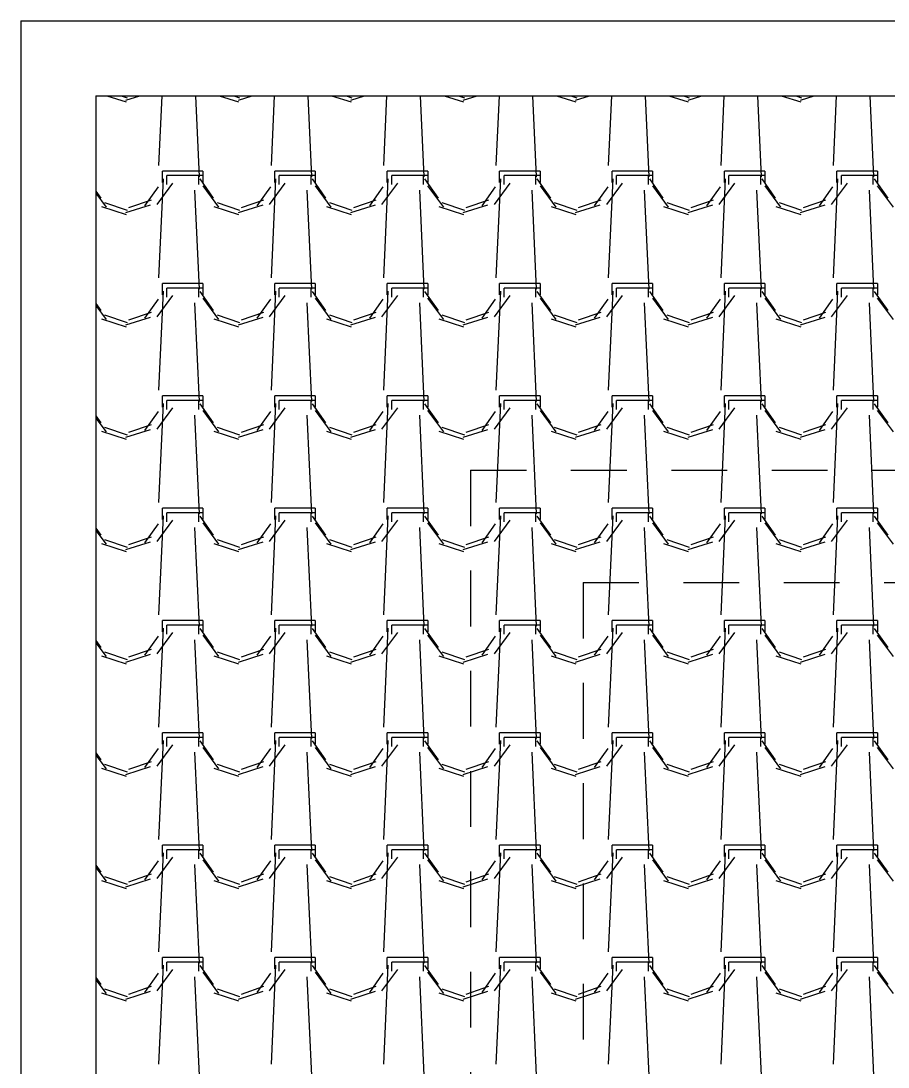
# Model space of a CAD drawing. Header units: millimetres. Extents: x 3923 to 4007, y 744 to 863.
# Drawn here: x 3931.109 to 3933.053, y 854.368 to 856.715 of the extents above; entities that cross this region are included whole.
import ezdxf

# ---------------------------------------------------------------- set-up
doc = ezdxf.new("R2010")
doc.units = ezdxf.units.MM
doc.linetypes.add('HIDDEN2', pattern=[0.1875, 0.125, -0.0625])
doc.layers.add('-HIDRO', color=8, linetype='Continuous')

msp = doc.modelspace()

# ---------------------------------------------------------------- linework, layer by layer
at = {"layer": '-HIDRO', "linetype": 'Continuous'}
for p, q in [((3931.1091, 856.7146), (3938.5851, 856.7146)), ((3931.1091, 856.7146), (3931.1091, 852.9285)), ((3931.2771, 856.5466), (3938.5851, 856.5466)), ((3931.2771, 856.5466), (3931.2771, 851.9205)), ((3931.3016, 856.5466), (3931.3451, 856.5327)), ((3931.334, 856.5466), (3931.3471, 856.542)), ((3931.3445, 856.5366), (3931.3756, 856.5466)), ((3931.4249, 856.5466), (3931.4178, 856.3906)), ((3931.5001, 856.5466), (3931.5083, 856.3648)), ((3931.5536, 856.5466), (3931.5971, 856.5327)), ((3931.586, 856.5466), (3931.5991, 856.542)), ((3931.5965, 856.5366), (3931.6276, 856.5466)), ((3931.6769, 856.5466), (3931.6698, 856.3906)), ((3931.7521, 856.5466), (3931.7603, 856.3648)), ((3931.8056, 856.5466), (3931.8491, 856.5327)), ((3931.838, 856.5466), (3931.8511, 856.542)), ((3931.8485, 856.5366), (3931.8796, 856.5466)), ((3931.9289, 856.5466), (3931.9218, 856.3906)), ((3932.0041, 856.5466), (3932.0123, 856.3648)), ((3932.0576, 856.5466), (3932.1011, 856.5327)), ((3932.09, 856.5466), (3932.1031, 856.542)), ((3932.1005, 856.5366), (3932.1316, 856.5466)), ((3932.1809, 856.5466), (3932.1738, 856.3906)), ((3932.2561, 856.5466), (3932.2643, 856.3648)), ((3932.3096, 856.5466), (3932.3531, 856.5327)), ((3932.342, 856.5466), (3932.3551, 856.542)), ((3932.3525, 856.5366), (3932.3836, 856.5466)), ((3932.4329, 856.5466), (3932.4258, 856.3906)), ((3932.5081, 856.5466), (3932.5163, 856.3648)), ((3932.5616, 856.5466), (3932.6051, 856.5327)), ((3932.594, 856.5466), (3932.6071, 856.542)), ((3932.6045, 856.5366), (3932.6356, 856.5466)), ((3932.6849, 856.5466), (3932.6778, 856.3906)), ((3932.7601, 856.5466), (3932.7683, 856.3648)), ((3932.8136, 856.5466), (3932.8571, 856.5327)), ((3932.846, 856.5466), (3932.8591, 856.542)), ((3932.8565, 856.5366), (3932.8876, 856.5466)), ((3932.9369, 856.5466), (3932.9298, 856.3906)), ((3933.0121, 856.5466), (3933.0203, 856.3648)), ((3931.5068, 856.3776), (3931.4262, 856.3776)), ((3931.4262, 856.3524), (3931.4262, 856.3776)), ((3931.5169, 856.3776), (3931.5068, 856.3776)), ((3931.5169, 856.3776), (3931.5169, 856.3524)), ((3931.7588, 856.3776), (3931.6782, 856.3776)), ((3931.6782, 856.3524), (3931.6782, 856.3776)), ((3931.7689, 856.3776), (3931.7588, 856.3776)), ((3931.7689, 856.3776), (3931.7689, 856.3524)), ((3932.0108, 856.3776), (3931.9302, 856.3776)), ((3931.9302, 856.3524), (3931.9302, 856.3776)), ((3932.0209, 856.3776), (3932.0108, 856.3776)), ((3932.0209, 856.3776), (3932.0209, 856.3524)), ((3932.2628, 856.3776), (3932.1822, 856.3776)), ((3932.1822, 856.3524), (3932.1822, 856.3776)), ((3932.2729, 856.3776), (3932.2628, 856.3776)), ((3932.2729, 856.3776), (3932.2729, 856.3524)), ((3932.5148, 856.3776), (3932.4342, 856.3776)), ((3932.4342, 856.3524), (3932.4342, 856.3776)), ((3932.5249, 856.3776), (3932.5148, 856.3776)), ((3932.5249, 856.3776), (3932.5249, 856.3524)), ((3932.7668, 856.3776), (3932.6862, 856.3776)), ((3932.6862, 856.3524), (3932.6862, 856.3776)), ((3932.7769, 856.3776), (3932.7668, 856.3776)), ((3932.7769, 856.3776), (3932.7769, 856.3524)), ((3933.0188, 856.3776), (3932.9382, 856.3776)), ((3932.9382, 856.3524), (3932.9382, 856.3776)), ((3933.0289, 856.3776), (3933.0188, 856.3776)), ((3933.0289, 856.3776), (3933.0289, 856.3524)), ((3931.4278, 856.3603), (3931.4178, 856.1386)), ((3931.5068, 856.3675), (3931.4362, 856.3675)), ((3931.4362, 856.3473), (3931.4362, 856.3675)), ((3931.5068, 856.3675), (3931.5068, 856.3473)), ((3931.5169, 856.3675), (3931.5068, 856.3675)), ((3931.5099, 856.36), (3931.5402, 856.3171)), ((3931.6798, 856.3603), (3931.6698, 856.1386)), ((3931.7588, 856.3675), (3931.6882, 856.3675)), ((3931.6882, 856.3473), (3931.6882, 856.3675)), ((3931.7588, 856.3675), (3931.7588, 856.3473)), ((3931.7689, 856.3675), (3931.7588, 856.3675)), ((3931.7619, 856.36), (3931.7922, 856.3171)), ((3931.9318, 856.3603), (3931.9218, 856.1386)), ((3932.0108, 856.3675), (3931.9402, 856.3675)), ((3931.9402, 856.3473), (3931.9402, 856.3675)), ((3932.0108, 856.3675), (3932.0108, 856.3473)), ((3932.0209, 856.3675), (3932.0108, 856.3675)), ((3932.0139, 856.36), (3932.0442, 856.3171)), ((3932.1838, 856.3603), (3932.1738, 856.1386)), ((3932.2628, 856.3675), (3932.1922, 856.3675)), ((3932.1922, 856.3473), (3932.1922, 856.3675)), ((3932.2628, 856.3675), (3932.2628, 856.3473)), ((3932.2729, 856.3675), (3932.2628, 856.3675)), ((3932.2659, 856.36), (3932.2962, 856.3171)), ((3932.4358, 856.3603), (3932.4258, 856.1386)), ((3932.5148, 856.3675), (3932.4442, 856.3675)), ((3932.4442, 856.3473), (3932.4442, 856.3675)), ((3932.5148, 856.3675), (3932.5148, 856.3473)), ((3932.5249, 856.3675), (3932.5148, 856.3675)), ((3932.5179, 856.36), (3932.5482, 856.3171)), ((3932.6879, 856.3603), (3932.6778, 856.1386)), ((3932.7668, 856.3675), (3932.6962, 856.3675)), ((3932.6962, 856.3473), (3932.6962, 856.3675)), ((3932.7668, 856.3675), (3932.7668, 856.3473)), ((3932.7769, 856.3675), (3932.7668, 856.3675)), ((3932.7699, 856.36), (3932.8002, 856.3171)), ((3932.9399, 856.3603), (3932.9298, 856.1386)), ((3933.0188, 856.3675), (3932.9482, 856.3675)), ((3932.9482, 856.3473), (3932.9482, 856.3675)), ((3933.0188, 856.3675), (3933.0188, 856.3473)), ((3933.0289, 856.3675), (3933.0188, 856.3675)), ((3933.0219, 856.36), (3933.0522, 856.3171)), ((3931.2771, 856.3328), (3931.2882, 856.3171)), ((3931.387, 856.2997), (3931.4172, 856.3425)), ((3931.4144, 856.3027), (3931.4497, 856.3506)), ((3931.4983, 856.3346), (3931.5083, 856.1128)), ((3931.5167, 856.3446), (3931.552, 856.2968)), ((3931.639, 856.2997), (3931.6692, 856.3425)), ((3931.6664, 856.3027), (3931.7017, 856.3506)), ((3931.7503, 856.3346), (3931.7603, 856.1128)), ((3931.7687, 856.3446), (3931.804, 856.2968)), ((3931.891, 856.2997), (3931.9212, 856.3425)), ((3931.9184, 856.3027), (3931.9537, 856.3506)), ((3932.0023, 856.3346), (3932.0123, 856.1128)), ((3932.0207, 856.3446), (3932.056, 856.2968)), ((3932.143, 856.2997), (3932.1732, 856.3425)), ((3932.1704, 856.3027), (3932.2057, 856.3506)), ((3932.2543, 856.3346), (3932.2643, 856.1128)), ((3932.2727, 856.3446), (3932.308, 856.2968)), ((3932.395, 856.2997), (3932.4252, 856.3425)), ((3932.4224, 856.3027), (3932.4577, 856.3506)), ((3932.5063, 856.3346), (3932.5163, 856.1128)), ((3932.5247, 856.3446), (3932.56, 856.2968)), ((3932.647, 856.2997), (3932.6772, 856.3425)), ((3932.6744, 856.3027), (3932.7097, 856.3506)), ((3932.7583, 856.3346), (3932.7683, 856.1128)), ((3932.7767, 856.3446), (3932.812, 856.2968)), ((3932.899, 856.2997), (3932.9292, 856.3425)), ((3932.9264, 856.3027), (3932.9617, 856.3506)), ((3933.0103, 856.3346), (3933.0203, 856.1128)), ((3933.0287, 856.3446), (3933.064, 856.2968)), ((3931.2771, 856.3279), (3931.3, 856.2968)), ((3931.2967, 856.3076), (3931.3471, 856.29)), ((3931.3512, 856.2959), (3931.4016, 856.3136)), ((3931.5487, 856.3076), (3931.5991, 856.29)), ((3931.6032, 856.2959), (3931.6536, 856.3136)), ((3931.8007, 856.3076), (3931.8511, 856.29)), ((3931.8552, 856.2959), (3931.9056, 856.3136)), ((3932.0527, 856.3076), (3932.1031, 856.29)), ((3932.1072, 856.2959), (3932.1576, 856.3136)), ((3932.3047, 856.3076), (3932.3551, 856.29)), ((3932.3592, 856.2959), (3932.4096, 856.3136)), ((3932.5567, 856.3076), (3932.6071, 856.29)), ((3932.6112, 856.2959), (3932.6616, 856.3136)), ((3932.8087, 856.3076), (3932.8591, 856.29)), ((3932.8632, 856.2959), (3932.9136, 856.3136)), ((3931.2897, 856.2983), (3931.3451, 856.2807)), ((3931.3445, 856.2846), (3931.3999, 856.3023)), ((3931.5417, 856.2983), (3931.5971, 856.2807)), ((3931.5965, 856.2846), (3931.6519, 856.3023)), ((3931.7937, 856.2983), (3931.8491, 856.2807)), ((3931.8485, 856.2846), (3931.9039, 856.3023)), ((3932.0457, 856.2983), (3932.1011, 856.2807)), ((3932.1005, 856.2846), (3932.1559, 856.3023)), ((3932.2977, 856.2983), (3932.3531, 856.2807)), ((3932.3525, 856.2846), (3932.4079, 856.3023)), ((3932.5497, 856.2983), (3932.6051, 856.2807)), ((3932.6045, 856.2846), (3932.6599, 856.3023)), ((3932.8017, 856.2983), (3932.8571, 856.2807)), ((3932.8565, 856.2846), (3932.9119, 856.3023)), ((3931.5068, 856.1256), (3931.4262, 856.1256)), ((3931.4262, 856.1004), (3931.4262, 856.1256)), ((3931.5169, 856.1256), (3931.5068, 856.1256)), ((3931.5169, 856.1256), (3931.5169, 856.1004)), ((3931.7588, 856.1256), (3931.6782, 856.1256)), ((3931.6782, 856.1004), (3931.6782, 856.1256)), ((3931.7689, 856.1256), (3931.7588, 856.1256)), ((3931.7689, 856.1256), (3931.7689, 856.1004)), ((3932.0108, 856.1256), (3931.9302, 856.1256)), ((3931.9302, 856.1004), (3931.9302, 856.1256)), ((3932.0209, 856.1256), (3932.0108, 856.1256)), ((3932.0209, 856.1256), (3932.0209, 856.1004)), ((3932.2628, 856.1256), (3932.1822, 856.1256)), ((3932.1822, 856.1004), (3932.1822, 856.1256)), ((3932.2729, 856.1256), (3932.2628, 856.1256)), ((3932.2729, 856.1256), (3932.2729, 856.1004)), ((3932.5148, 856.1256), (3932.4342, 856.1256)), ((3932.4342, 856.1004), (3932.4342, 856.1256)), ((3932.5249, 856.1256), (3932.5148, 856.1256)), ((3932.5249, 856.1256), (3932.5249, 856.1004)), ((3932.7668, 856.1256), (3932.6862, 856.1256)), ((3932.6862, 856.1004), (3932.6862, 856.1256)), ((3932.7769, 856.1256), (3932.7668, 856.1256)), ((3932.7769, 856.1256), (3932.7769, 856.1004)), ((3933.0188, 856.1256), (3932.9382, 856.1256)), ((3932.9382, 856.1004), (3932.9382, 856.1256)), ((3933.0289, 856.1256), (3933.0188, 856.1256)), ((3933.0289, 856.1256), (3933.0289, 856.1004)), ((3931.4144, 856.0507), (3931.4497, 856.0986)), ((3931.4278, 856.1083), (3931.4178, 855.8866)), ((3931.5068, 856.1155), (3931.4362, 856.1155)), ((3931.4362, 856.0953), (3931.4362, 856.1155)), ((3931.5068, 856.1155), (3931.5068, 856.0953)), ((3931.5169, 856.1155), (3931.5068, 856.1155)), ((3931.5099, 856.108), (3931.5402, 856.0651)), ((3931.6664, 856.0507), (3931.7017, 856.0986)), ((3931.6798, 856.1083), (3931.6698, 855.8866)), ((3931.7588, 856.1155), (3931.6882, 856.1155)), ((3931.6882, 856.0953), (3931.6882, 856.1155)), ((3931.7588, 856.1155), (3931.7588, 856.0953)), ((3931.7689, 856.1155), (3931.7588, 856.1155)), ((3931.7619, 856.108), (3931.7922, 856.0651)), ((3931.9184, 856.0507), (3931.9537, 856.0986)), ((3931.9318, 856.1083), (3931.9218, 855.8866)), ((3932.0108, 856.1155), (3931.9402, 856.1155)), ((3931.9402, 856.0953), (3931.9402, 856.1155)), ((3932.0108, 856.1155), (3932.0108, 856.0953)), ((3932.0209, 856.1155), (3932.0108, 856.1155)), ((3932.0139, 856.108), (3932.0442, 856.0651)), ((3932.1704, 856.0507), (3932.2057, 856.0986)), ((3932.1838, 856.1083), (3932.1738, 855.8866)), ((3932.2628, 856.1155), (3932.1922, 856.1155)), ((3932.1922, 856.0953), (3932.1922, 856.1155)), ((3932.2628, 856.1155), (3932.2628, 856.0953)), ((3932.2729, 856.1155), (3932.2628, 856.1155)), ((3932.2659, 856.108), (3932.2962, 856.0651)), ((3932.4224, 856.0507), (3932.4577, 856.0986)), ((3932.4358, 856.1083), (3932.4258, 855.8866)), ((3932.5148, 856.1155), (3932.4442, 856.1155)), ((3932.4442, 856.0953), (3932.4442, 856.1155)), ((3932.5148, 856.1155), (3932.5148, 856.0953)), ((3932.5249, 856.1155), (3932.5148, 856.1155)), ((3932.5179, 856.108), (3932.5482, 856.0651)), ((3932.6744, 856.0507), (3932.7097, 856.0986)), ((3932.6879, 856.1083), (3932.6778, 855.8866)), ((3932.7668, 856.1155), (3932.6962, 856.1155)), ((3932.6962, 856.0953), (3932.6962, 856.1155)), ((3932.7668, 856.1155), (3932.7668, 856.0953)), ((3932.7769, 856.1155), (3932.7668, 856.1155)), ((3932.7699, 856.108), (3932.8002, 856.0651)), ((3932.9264, 856.0507), (3932.9617, 856.0986)), ((3932.9399, 856.1083), (3932.9298, 855.8866)), ((3933.0188, 856.1155), (3932.9482, 856.1155)), ((3932.9482, 856.0953), (3932.9482, 856.1155)), ((3933.0188, 856.1155), (3933.0188, 856.0953)), ((3933.0289, 856.1155), (3933.0188, 856.1155)), ((3933.0219, 856.108), (3933.0522, 856.0651)), ((3931.2771, 856.0808), (3931.2882, 856.0651)), ((3931.2771, 856.0759), (3931.3, 856.0448)), ((3931.387, 856.0477), (3931.4172, 856.0905)), ((3931.4983, 856.0826), (3931.5083, 855.8608)), ((3931.5167, 856.0926), (3931.552, 856.0448)), ((3931.639, 856.0477), (3931.6692, 856.0905)), ((3931.7503, 856.0826), (3931.7603, 855.8608)), ((3931.7687, 856.0926), (3931.804, 856.0448)), ((3931.891, 856.0477), (3931.9212, 856.0905)), ((3932.0023, 856.0826), (3932.0123, 855.8608)), ((3932.0207, 856.0926), (3932.056, 856.0448)), ((3932.143, 856.0477), (3932.1732, 856.0905)), ((3932.2543, 856.0826), (3932.2643, 855.8608)), ((3932.2727, 856.0926), (3932.308, 856.0448)), ((3932.395, 856.0477), (3932.4252, 856.0905)), ((3932.5063, 856.0826), (3932.5163, 855.8608)), ((3932.5247, 856.0926), (3932.56, 856.0448)), ((3932.647, 856.0477), (3932.6772, 856.0905)), ((3932.7583, 856.0826), (3932.7683, 855.8608)), ((3932.7767, 856.0926), (3932.812, 856.0448)), ((3932.899, 856.0477), (3932.9292, 856.0905)), ((3933.0103, 856.0826), (3933.0203, 855.8608)), ((3933.0287, 856.0926), (3933.064, 856.0448)), ((3931.2967, 856.0556), (3931.3471, 856.038)), ((3931.3445, 856.0326), (3931.3999, 856.0503)), ((3931.3512, 856.0439), (3931.4016, 856.0616)), ((3931.5487, 856.0556), (3931.5991, 856.038)), ((3931.5965, 856.0326), (3931.6519, 856.0503)), ((3931.6032, 856.0439), (3931.6536, 856.0616)), ((3931.8007, 856.0556), (3931.8511, 856.038)), ((3931.8485, 856.0326), (3931.9039, 856.0503)), ((3931.8552, 856.0439), (3931.9056, 856.0616)), ((3932.0527, 856.0556), (3932.1031, 856.038)), ((3932.1005, 856.0326), (3932.1559, 856.0503)), ((3932.1072, 856.0439), (3932.1576, 856.0616)), ((3932.3047, 856.0556), (3932.3551, 856.038)), ((3932.3525, 856.0326), (3932.4079, 856.0503)), ((3932.3592, 856.0439), (3932.4096, 856.0616)), ((3932.5567, 856.0556), (3932.6071, 856.038)), ((3932.6045, 856.0326), (3932.6599, 856.0503)), ((3932.6112, 856.0439), (3932.6616, 856.0616)), ((3932.8087, 856.0556), (3932.8591, 856.038)), ((3932.8565, 856.0326), (3932.9119, 856.0503)), ((3932.8632, 856.0439), (3932.9136, 856.0616)), ((3931.2897, 856.0463), (3931.3451, 856.0287)), ((3931.5417, 856.0463), (3931.5971, 856.0287)), ((3931.7937, 856.0463), (3931.8491, 856.0287)), ((3932.0457, 856.0463), (3932.1011, 856.0287)), ((3932.2977, 856.0463), (3932.3531, 856.0287)), ((3932.5497, 856.0463), (3932.6051, 856.0287)), ((3932.8017, 856.0463), (3932.8571, 856.0287)), ((3931.5068, 855.8736), (3931.4262, 855.8736)), ((3931.4262, 855.8484), (3931.4262, 855.8736)), ((3931.5068, 855.8635), (3931.4362, 855.8635)), ((3931.4362, 855.8433), (3931.4362, 855.8635)), ((3931.5169, 855.8736), (3931.5068, 855.8736)), ((3931.5068, 855.8635), (3931.5068, 855.8433)), ((3931.5169, 855.8635), (3931.5068, 855.8635)), ((3931.5169, 855.8736), (3931.5169, 855.8484)), ((3931.7588, 855.8736), (3931.6782, 855.8736)), ((3931.6782, 855.8484), (3931.6782, 855.8736)), ((3931.7588, 855.8635), (3931.6882, 855.8635)), ((3931.6882, 855.8433), (3931.6882, 855.8635)), ((3931.7689, 855.8736), (3931.7588, 855.8736)), ((3931.7588, 855.8635), (3931.7588, 855.8433)), ((3931.7689, 855.8635), (3931.7588, 855.8635)), ((3931.7689, 855.8736), (3931.7689, 855.8484)), ((3932.0108, 855.8736), (3931.9302, 855.8736)), ((3931.9302, 855.8484), (3931.9302, 855.8736)), ((3932.0108, 855.8635), (3931.9402, 855.8635)), ((3931.9402, 855.8433), (3931.9402, 855.8635)), ((3932.0209, 855.8736), (3932.0108, 855.8736)), ((3932.0108, 855.8635), (3932.0108, 855.8433)), ((3932.0209, 855.8635), (3932.0108, 855.8635)), ((3932.0209, 855.8736), (3932.0209, 855.8484)), ((3932.2628, 855.8736), (3932.1822, 855.8736)), ((3932.1822, 855.8484), (3932.1822, 855.8736)), ((3932.2628, 855.8635), (3932.1922, 855.8635)), ((3932.1922, 855.8433), (3932.1922, 855.8635)), ((3932.2729, 855.8736), (3932.2628, 855.8736)), ((3932.2628, 855.8635), (3932.2628, 855.8433)), ((3932.2729, 855.8635), (3932.2628, 855.8635)), ((3932.2729, 855.8736), (3932.2729, 855.8484)), ((3932.5148, 855.8736), (3932.4342, 855.8736)), ((3932.4342, 855.8484), (3932.4342, 855.8736)), ((3932.5148, 855.8635), (3932.4442, 855.8635)), ((3932.4442, 855.8433), (3932.4442, 855.8635)), ((3932.5249, 855.8736), (3932.5148, 855.8736)), ((3932.5148, 855.8635), (3932.5148, 855.8433)), ((3932.5249, 855.8635), (3932.5148, 855.8635)), ((3932.5249, 855.8736), (3932.5249, 855.8484)), ((3932.7668, 855.8736), (3932.6862, 855.8736)), ((3932.6862, 855.8484), (3932.6862, 855.8736)), ((3932.7668, 855.8635), (3932.6962, 855.8635)), ((3932.6962, 855.8433), (3932.6962, 855.8635)), ((3932.7769, 855.8736), (3932.7668, 855.8736)), ((3932.7668, 855.8635), (3932.7668, 855.8433)), ((3932.7769, 855.8635), (3932.7668, 855.8635)), ((3932.7769, 855.8736), (3932.7769, 855.8484)), ((3933.0188, 855.8736), (3932.9382, 855.8736)), ((3932.9382, 855.8484), (3932.9382, 855.8736)), ((3933.0188, 855.8635), (3932.9482, 855.8635)), ((3932.9482, 855.8433), (3932.9482, 855.8635)), ((3933.0289, 855.8736), (3933.0188, 855.8736)), ((3933.0188, 855.8635), (3933.0188, 855.8433)), ((3933.0289, 855.8635), (3933.0188, 855.8635)), ((3933.0289, 855.8736), (3933.0289, 855.8484)), ((3931.387, 855.7957), (3931.4172, 855.8385)), ((3931.4144, 855.7987), (3931.4497, 855.8466)), ((3931.4278, 855.8563), (3931.4178, 855.6346)), ((3931.5099, 855.856), (3931.5402, 855.8131)), ((3931.5168, 855.8406), (3931.552, 855.7928)), ((3931.639, 855.7957), (3931.6692, 855.8385)), ((3931.6664, 855.7987), (3931.7017, 855.8466)), ((3931.6798, 855.8563), (3931.6698, 855.6346)), ((3931.7619, 855.856), (3931.7922, 855.8131)), ((3931.7687, 855.8406), (3931.804, 855.7928)), ((3931.891, 855.7957), (3931.9212, 855.8385)), ((3931.9184, 855.7987), (3931.9537, 855.8466)), ((3931.9318, 855.8563), (3931.9218, 855.6346)), ((3932.0139, 855.856), (3932.0442, 855.8131)), ((3932.0207, 855.8406), (3932.056, 855.7928)), ((3932.143, 855.7957), (3932.1732, 855.8385)), ((3932.1704, 855.7987), (3932.2057, 855.8466)), ((3932.1838, 855.8563), (3932.1738, 855.6346)), ((3932.2659, 855.856), (3932.2962, 855.8131)), ((3932.2727, 855.8406), (3932.308, 855.7928)), ((3932.395, 855.7957), (3932.4252, 855.8385)), ((3932.4224, 855.7987), (3932.4577, 855.8466)), ((3932.4358, 855.8563), (3932.4258, 855.6346)), ((3932.5179, 855.856), (3932.5482, 855.8131)), ((3932.5247, 855.8406), (3932.56, 855.7928)), ((3932.647, 855.7957), (3932.6772, 855.8385)), ((3932.6744, 855.7987), (3932.7097, 855.8466)), ((3932.6879, 855.8563), (3932.6778, 855.6346)), ((3932.7699, 855.856), (3932.8002, 855.8131)), ((3932.7767, 855.8406), (3932.812, 855.7928)), ((3932.899, 855.7957), (3932.9292, 855.8385)), ((3932.9264, 855.7987), (3932.9617, 855.8466)), ((3932.9399, 855.8563), (3932.9298, 855.6346)), ((3933.0219, 855.856), (3933.0522, 855.8131)), ((3933.0287, 855.8406), (3933.064, 855.7928)), ((3931.2771, 855.8288), (3931.2882, 855.8131)), ((3931.2771, 855.8239), (3931.3, 855.7928)), ((3931.4983, 855.8306), (3931.5083, 855.6088)), ((3931.7503, 855.8306), (3931.7603, 855.6088)), ((3932.0023, 855.8306), (3932.0123, 855.6088)), ((3932.2543, 855.8306), (3932.2643, 855.6088)), ((3932.5063, 855.8306), (3932.5163, 855.6088)), ((3932.7583, 855.8306), (3932.7683, 855.6088)), ((3933.0103, 855.8306), (3933.0203, 855.6088)), ((3931.2897, 855.7943), (3931.3451, 855.7767)), ((3931.2967, 855.8036), (3931.3471, 855.786)), ((3931.3445, 855.7806), (3931.3999, 855.7983)), ((3931.3512, 855.7919), (3931.4016, 855.8096)), ((3931.5417, 855.7943), (3931.5971, 855.7767)), ((3931.5487, 855.8036), (3931.5991, 855.786)), ((3931.5965, 855.7806), (3931.6519, 855.7983)), ((3931.6032, 855.7919), (3931.6536, 855.8096)), ((3931.7937, 855.7943), (3931.8491, 855.7767)), ((3931.8007, 855.8036), (3931.8511, 855.786)), ((3931.8485, 855.7806), (3931.9039, 855.7983)), ((3931.8552, 855.7919), (3931.9056, 855.8096)), ((3932.0457, 855.7943), (3932.1011, 855.7767)), ((3932.0527, 855.8036), (3932.1031, 855.786)), ((3932.1005, 855.7806), (3932.1559, 855.7983)), ((3932.1072, 855.7919), (3932.1576, 855.8096)), ((3932.2977, 855.7943), (3932.3531, 855.7767)), ((3932.3047, 855.8036), (3932.3551, 855.786)), ((3932.3525, 855.7806), (3932.4079, 855.7983)), ((3932.3592, 855.7919), (3932.4096, 855.8096)), ((3932.5497, 855.7943), (3932.6051, 855.7767)), ((3932.5567, 855.8036), (3932.6071, 855.786)), ((3932.6045, 855.7806), (3932.6599, 855.7983)), ((3932.6112, 855.7919), (3932.6616, 855.8096)), ((3932.8017, 855.7943), (3932.8571, 855.7767)), ((3932.8087, 855.8036), (3932.8591, 855.786)), ((3932.8565, 855.7806), (3932.9119, 855.7983)), ((3932.8632, 855.7919), (3932.9136, 855.8096)), ((3931.4278, 855.6043), (3931.4178, 855.3826)), ((3931.5068, 855.6216), (3931.4262, 855.6216)), ((3931.4262, 855.5964), (3931.4262, 855.6216)), ((3931.5068, 855.6115), (3931.4362, 855.6115)), ((3931.4362, 855.5913), (3931.4362, 855.6115)), ((3931.5169, 855.6216), (3931.5068, 855.6216)), ((3931.5068, 855.6115), (3931.5068, 855.5913)), ((3931.5169, 855.6115), (3931.5068, 855.6115)), ((3931.5099, 855.604), (3931.5402, 855.5611)), ((3931.5169, 855.6216), (3931.5169, 855.5964)), ((3931.6798, 855.6043), (3931.6698, 855.3826)), ((3931.7588, 855.6216), (3931.6782, 855.6216)), ((3931.6782, 855.5964), (3931.6782, 855.6216)), ((3931.7588, 855.6115), (3931.6882, 855.6115)), ((3931.6882, 855.5913), (3931.6882, 855.6115)), ((3931.7689, 855.6216), (3931.7588, 855.6216)), ((3931.7588, 855.6115), (3931.7588, 855.5913)), ((3931.7689, 855.6115), (3931.7588, 855.6115)), ((3931.7619, 855.604), (3931.7922, 855.5611)), ((3931.7689, 855.6216), (3931.7689, 855.5964)), ((3931.9318, 855.6043), (3931.9218, 855.3826)), ((3932.0108, 855.6216), (3931.9302, 855.6216)), ((3931.9302, 855.5964), (3931.9302, 855.6216)), ((3932.0108, 855.6115), (3931.9402, 855.6115)), ((3931.9402, 855.5913), (3931.9402, 855.6115)), ((3932.0209, 855.6216), (3932.0108, 855.6216)), ((3932.0108, 855.6115), (3932.0108, 855.5913)), ((3932.0209, 855.6115), (3932.0108, 855.6115)), ((3932.0139, 855.604), (3932.0442, 855.5611)), ((3932.0209, 855.6216), (3932.0209, 855.5964)), ((3932.1838, 855.6043), (3932.1738, 855.3826)), ((3932.2628, 855.6216), (3932.1822, 855.6216)), ((3932.1822, 855.5964), (3932.1822, 855.6216)), ((3932.2628, 855.6115), (3932.1922, 855.6115)), ((3932.1922, 855.5913), (3932.1922, 855.6115)), ((3932.2729, 855.6216), (3932.2628, 855.6216)), ((3932.2628, 855.6115), (3932.2628, 855.5913)), ((3932.2729, 855.6115), (3932.2628, 855.6115)), ((3932.2659, 855.604), (3932.2962, 855.5611)), ((3932.2729, 855.6216), (3932.2729, 855.5964)), ((3932.4358, 855.6043), (3932.4258, 855.3826)), ((3932.5148, 855.6216), (3932.4342, 855.6216)), ((3932.4342, 855.5964), (3932.4342, 855.6216)), ((3932.5148, 855.6115), (3932.4442, 855.6115)), ((3932.4442, 855.5913), (3932.4442, 855.6115)), ((3932.5249, 855.6216), (3932.5148, 855.6216)), ((3932.5148, 855.6115), (3932.5148, 855.5913)), ((3932.5249, 855.6115), (3932.5148, 855.6115)), ((3932.5179, 855.604), (3932.5482, 855.5611)), ((3932.5249, 855.6216), (3932.5249, 855.5964)), ((3932.6879, 855.6043), (3932.6778, 855.3826)), ((3932.7668, 855.6216), (3932.6862, 855.6216)), ((3932.6862, 855.5964), (3932.6862, 855.6216)), ((3932.7668, 855.6115), (3932.6962, 855.6115)), ((3932.6962, 855.5913), (3932.6962, 855.6115)), ((3932.7769, 855.6216), (3932.7668, 855.6216)), ((3932.7668, 855.6115), (3932.7668, 855.5913)), ((3932.7769, 855.6115), (3932.7668, 855.6115)), ((3932.7699, 855.604), (3932.8002, 855.5611)), ((3932.7769, 855.6216), (3932.7769, 855.5964)), ((3932.9399, 855.6043), (3932.9298, 855.3826)), ((3933.0188, 855.6216), (3932.9382, 855.6216)), ((3932.9382, 855.5964), (3932.9382, 855.6216)), ((3933.0188, 855.6115), (3932.9482, 855.6115)), ((3932.9482, 855.5913), (3932.9482, 855.6115)), ((3933.0289, 855.6216), (3933.0188, 855.6216)), ((3933.0188, 855.6115), (3933.0188, 855.5913)), ((3933.0289, 855.6115), (3933.0188, 855.6115)), ((3933.0219, 855.604), (3933.0522, 855.5611)), ((3933.0289, 855.6216), (3933.0289, 855.5964)), ((3931.387, 855.5437), (3931.4172, 855.5865)), ((3931.4144, 855.5467), (3931.4497, 855.5946)), ((3931.5168, 855.5886), (3931.552, 855.5408)), ((3931.639, 855.5437), (3931.6692, 855.5865)), ((3931.6664, 855.5467), (3931.7017, 855.5946)), ((3931.7688, 855.5886), (3931.804, 855.5408)), ((3931.891, 855.5437), (3931.9212, 855.5865)), ((3931.9184, 855.5467), (3931.9537, 855.5946)), ((3932.0207, 855.5886), (3932.056, 855.5408)), ((3932.143, 855.5437), (3932.1732, 855.5865)), ((3932.1704, 855.5467), (3932.2057, 855.5946)), ((3932.2727, 855.5886), (3932.308, 855.5408)), ((3932.395, 855.5437), (3932.4252, 855.5865)), ((3932.4224, 855.5467), (3932.4577, 855.5946)), ((3932.5247, 855.5886), (3932.56, 855.5408)), ((3932.647, 855.5437), (3932.6772, 855.5865)), ((3932.6744, 855.5467), (3932.7097, 855.5946)), ((3932.7767, 855.5886), (3932.812, 855.5408)), ((3932.899, 855.5437), (3932.9292, 855.5865)), ((3932.9264, 855.5467), (3932.9617, 855.5946)), ((3933.0287, 855.5886), (3933.064, 855.5408)), ((3931.2771, 855.5768), (3931.2882, 855.5612)), ((3931.2771, 855.5719), (3931.3, 855.5408)), ((3931.3512, 855.5399), (3931.4016, 855.5576)), ((3931.4983, 855.5786), (3931.5083, 855.3568)), ((3931.6032, 855.5399), (3931.6536, 855.5576)), ((3931.7503, 855.5786), (3931.7603, 855.3568)), ((3931.8552, 855.5399), (3931.9056, 855.5576)), ((3932.0023, 855.5786), (3932.0123, 855.3568)), ((3932.1072, 855.5399), (3932.1576, 855.5576)), ((3932.2543, 855.5786), (3932.2643, 855.3568)), ((3932.3592, 855.5399), (3932.4096, 855.5576)), ((3932.5063, 855.5786), (3932.5163, 855.3568)), ((3932.6112, 855.5399), (3932.6616, 855.5576)), ((3932.7583, 855.5786), (3932.7683, 855.3568)), ((3932.8632, 855.5399), (3932.9136, 855.5576)), ((3933.0103, 855.5786), (3933.0203, 855.3568)), ((3931.2897, 855.5423), (3931.3451, 855.5247)), ((3931.2967, 855.5516), (3931.3471, 855.534)), ((3931.3445, 855.5286), (3931.3999, 855.5463)), ((3931.5417, 855.5423), (3931.5971, 855.5247)), ((3931.5487, 855.5516), (3931.5991, 855.534)), ((3931.5965, 855.5286), (3931.6519, 855.5463)), ((3931.7937, 855.5423), (3931.8491, 855.5247)), ((3931.8007, 855.5516), (3931.8511, 855.534)), ((3931.8485, 855.5286), (3931.9039, 855.5463)), ((3932.0457, 855.5423), (3932.1011, 855.5247)), ((3932.0527, 855.5516), (3932.1031, 855.534)), ((3932.1005, 855.5286), (3932.1559, 855.5463)), ((3932.2977, 855.5423), (3932.3531, 855.5247)), ((3932.3047, 855.5516), (3932.3551, 855.534)), ((3932.3525, 855.5286), (3932.4079, 855.5463)), ((3932.5497, 855.5423), (3932.6051, 855.5247)), ((3932.5567, 855.5516), (3932.6071, 855.534)), ((3932.6045, 855.5286), (3932.6599, 855.5463)), ((3932.8017, 855.5423), (3932.8571, 855.5247)), ((3932.8087, 855.5516), (3932.8591, 855.534)), ((3932.8565, 855.5286), (3932.9119, 855.5463)), ((3931.5068, 855.3696), (3931.4262, 855.3696)), ((3931.4262, 855.3444), (3931.4262, 855.3696)), ((3931.5169, 855.3696), (3931.5068, 855.3696)), ((3931.5169, 855.3696), (3931.5169, 855.3444)), ((3931.7588, 855.3696), (3931.6782, 855.3696)), ((3931.6782, 855.3444), (3931.6782, 855.3696)), ((3931.7689, 855.3696), (3931.7588, 855.3696)), ((3931.7689, 855.3696), (3931.7689, 855.3444)), ((3932.0108, 855.3696), (3931.9302, 855.3696)), ((3931.9302, 855.3444), (3931.9302, 855.3696)), ((3932.0209, 855.3696), (3932.0108, 855.3696)), ((3932.0209, 855.3696), (3932.0209, 855.3444)), ((3932.2628, 855.3696), (3932.1822, 855.3696)), ((3932.1822, 855.3444), (3932.1822, 855.3696)), ((3932.2729, 855.3696), (3932.2628, 855.3696)), ((3932.2729, 855.3696), (3932.2729, 855.3444)), ((3932.5148, 855.3696), (3932.4342, 855.3696)), ((3932.4342, 855.3444), (3932.4342, 855.3696)), ((3932.5249, 855.3696), (3932.5148, 855.3696)), ((3932.5249, 855.3696), (3932.5249, 855.3444)), ((3932.7668, 855.3696), (3932.6862, 855.3696)), ((3932.6862, 855.3444), (3932.6862, 855.3696)), ((3932.7769, 855.3696), (3932.7668, 855.3696)), ((3932.7769, 855.3696), (3932.7769, 855.3444)), ((3933.0188, 855.3696), (3932.9382, 855.3696)), ((3932.9382, 855.3444), (3932.9382, 855.3696)), ((3933.0289, 855.3696), (3933.0188, 855.3696)), ((3933.0289, 855.3696), (3933.0289, 855.3444)), ((3931.4278, 855.3523), (3931.4178, 855.1306)), ((3931.5068, 855.3595), (3931.4362, 855.3595)), ((3931.4362, 855.3393), (3931.4362, 855.3595)), ((3931.5068, 855.3595), (3931.5068, 855.3393)), ((3931.5169, 855.3595), (3931.5068, 855.3595)), ((3931.5099, 855.352), (3931.5402, 855.3091)), ((3931.6798, 855.3523), (3931.6698, 855.1306)), ((3931.7588, 855.3595), (3931.6882, 855.3595)), ((3931.6882, 855.3393), (3931.6882, 855.3595)), ((3931.7588, 855.3595), (3931.7588, 855.3393)), ((3931.7689, 855.3595), (3931.7588, 855.3595)), ((3931.7619, 855.352), (3931.7922, 855.3091)), ((3931.9318, 855.3523), (3931.9218, 855.1306)), ((3932.0108, 855.3595), (3931.9402, 855.3595)), ((3931.9402, 855.3393), (3931.9402, 855.3595)), ((3932.0108, 855.3595), (3932.0108, 855.3393)), ((3932.0209, 855.3595), (3932.0108, 855.3595)), ((3932.0139, 855.352), (3932.0442, 855.3091)), ((3932.1838, 855.3523), (3932.1738, 855.1306)), ((3932.2628, 855.3595), (3932.1922, 855.3595)), ((3932.1922, 855.3393), (3932.1922, 855.3595)), ((3932.2628, 855.3595), (3932.2628, 855.3393)), ((3932.2729, 855.3595), (3932.2628, 855.3595)), ((3932.2659, 855.352), (3932.2962, 855.3091)), ((3932.4358, 855.3523), (3932.4258, 855.1306)), ((3932.5148, 855.3595), (3932.4442, 855.3595)), ((3932.4442, 855.3393), (3932.4442, 855.3595)), ((3932.5148, 855.3595), (3932.5148, 855.3393)), ((3932.5249, 855.3595), (3932.5148, 855.3595)), ((3932.5179, 855.352), (3932.5482, 855.3091)), ((3932.6879, 855.3523), (3932.6778, 855.1306)), ((3932.7668, 855.3595), (3932.6962, 855.3595)), ((3932.6962, 855.3393), (3932.6962, 855.3595)), ((3932.7668, 855.3595), (3932.7668, 855.3393)), ((3932.7769, 855.3595), (3932.7668, 855.3595)), ((3932.7699, 855.352), (3932.8002, 855.3091)), ((3932.9399, 855.3523), (3932.9298, 855.1306)), ((3933.0188, 855.3595), (3932.9482, 855.3595)), ((3932.9482, 855.3393), (3932.9482, 855.3595)), ((3933.0188, 855.3595), (3933.0188, 855.3393)), ((3933.0289, 855.3595), (3933.0188, 855.3595)), ((3933.0219, 855.352), (3933.0522, 855.3091)), ((3931.2771, 855.3248), (3931.2882, 855.3092)), ((3931.387, 855.2917), (3931.4172, 855.3345)), ((3931.4144, 855.2947), (3931.4497, 855.3426)), ((3931.4983, 855.3266), (3931.5083, 855.1048)), ((3931.5168, 855.3366), (3931.552, 855.2888)), ((3931.639, 855.2917), (3931.6692, 855.3345)), ((3931.6664, 855.2947), (3931.7017, 855.3426)), ((3931.7503, 855.3266), (3931.7603, 855.1048)), ((3931.7688, 855.3366), (3931.804, 855.2888)), ((3931.891, 855.2917), (3931.9212, 855.3345)), ((3931.9184, 855.2947), (3931.9537, 855.3426)), ((3932.0023, 855.3266), (3932.0123, 855.1048)), ((3932.0207, 855.3366), (3932.056, 855.2888)), ((3932.143, 855.2917), (3932.1732, 855.3345)), ((3932.1704, 855.2947), (3932.2057, 855.3426)), ((3932.2543, 855.3266), (3932.2643, 855.1048)), ((3932.2727, 855.3366), (3932.308, 855.2888)), ((3932.395, 855.2917), (3932.4252, 855.3345)), ((3932.4224, 855.2947), (3932.4577, 855.3426)), ((3932.5063, 855.3266), (3932.5163, 855.1048)), ((3932.5247, 855.3366), (3932.56, 855.2888)), ((3932.647, 855.2917), (3932.6772, 855.3345)), ((3932.6744, 855.2947), (3932.7097, 855.3426)), ((3932.7583, 855.3266), (3932.7683, 855.1048)), ((3932.7767, 855.3366), (3932.812, 855.2888)), ((3932.899, 855.2917), (3932.9292, 855.3345)), ((3932.9264, 855.2947), (3932.9617, 855.3426)), ((3933.0103, 855.3266), (3933.0203, 855.1048)), ((3933.0287, 855.3366), (3933.064, 855.2888)), ((3931.2771, 855.3199), (3931.3, 855.2888)), ((3931.2967, 855.2996), (3931.3471, 855.282)), ((3931.3512, 855.2879), (3931.4016, 855.3056)), ((3931.5487, 855.2996), (3931.5991, 855.282)), ((3931.6032, 855.2879), (3931.6536, 855.3056)), ((3931.8007, 855.2996), (3931.8511, 855.282)), ((3931.8552, 855.2879), (3931.9056, 855.3056)), ((3932.0527, 855.2996), (3932.1031, 855.282)), ((3932.1072, 855.2879), (3932.1576, 855.3056)), ((3932.3047, 855.2996), (3932.3551, 855.282)), ((3932.3592, 855.2879), (3932.4096, 855.3056)), ((3932.5567, 855.2996), (3932.6071, 855.282)), ((3932.6112, 855.2879), (3932.6616, 855.3056)), ((3932.8087, 855.2996), (3932.8591, 855.282)), ((3932.8632, 855.2879), (3932.9136, 855.3056)), ((3931.2897, 855.2903), (3931.3451, 855.2727)), ((3931.3445, 855.2766), (3931.3999, 855.2943)), ((3931.5417, 855.2903), (3931.5971, 855.2727)), ((3931.5965, 855.2766), (3931.6519, 855.2943)), ((3931.7937, 855.2903), (3931.8491, 855.2727)), ((3931.8485, 855.2766), (3931.9039, 855.2943)), ((3932.0457, 855.2903), (3932.1011, 855.2727)), ((3932.1005, 855.2766), (3932.1559, 855.2943)), ((3932.2977, 855.2903), (3932.3531, 855.2727)), ((3932.3525, 855.2766), (3932.4079, 855.2943)), ((3932.5497, 855.2903), (3932.6051, 855.2727)), ((3932.6045, 855.2766), (3932.6599, 855.2943)), ((3932.8017, 855.2903), (3932.8571, 855.2727)), ((3932.8565, 855.2766), (3932.9119, 855.2943)), ((3931.5068, 855.1176), (3931.4262, 855.1176)), ((3931.4262, 855.0924), (3931.4262, 855.1176)), ((3931.5169, 855.1176), (3931.5068, 855.1176)), ((3931.5169, 855.1176), (3931.5169, 855.0924)), ((3931.7588, 855.1176), (3931.6782, 855.1176)), ((3931.6782, 855.0924), (3931.6782, 855.1176)), ((3931.7689, 855.1176), (3931.7588, 855.1176)), ((3931.7689, 855.1176), (3931.7689, 855.0924)), ((3932.0108, 855.1176), (3931.9302, 855.1176)), ((3931.9302, 855.0924), (3931.9302, 855.1176)), ((3932.0209, 855.1176), (3932.0108, 855.1176)), ((3932.0209, 855.1176), (3932.0209, 855.0924)), ((3932.2628, 855.1176), (3932.1822, 855.1176)), ((3932.1822, 855.0924), (3932.1822, 855.1176)), ((3932.2729, 855.1176), (3932.2628, 855.1176)), ((3932.2729, 855.1176), (3932.2729, 855.0924)), ((3932.5148, 855.1176), (3932.4342, 855.1176)), ((3932.4342, 855.0924), (3932.4342, 855.1176)), ((3932.5249, 855.1176), (3932.5148, 855.1176)), ((3932.5249, 855.1176), (3932.5249, 855.0924)), ((3932.7668, 855.1176), (3932.6862, 855.1176)), ((3932.6862, 855.0924), (3932.6862, 855.1176)), ((3932.7769, 855.1176), (3932.7668, 855.1176)), ((3932.7769, 855.1176), (3932.7769, 855.0924)), ((3933.0188, 855.1176), (3932.9382, 855.1176)), ((3932.9382, 855.0924), (3932.9382, 855.1176)), ((3933.0289, 855.1176), (3933.0188, 855.1176)), ((3933.0289, 855.1176), (3933.0289, 855.0924)), ((3931.4144, 855.0427), (3931.4497, 855.0906)), ((3931.4278, 855.1003), (3931.4178, 854.8786)), ((3931.5068, 855.1075), (3931.4362, 855.1075)), ((3931.4362, 855.0873), (3931.4362, 855.1075)), ((3931.5068, 855.1075), (3931.5068, 855.0873)), ((3931.5169, 855.1075), (3931.5068, 855.1075)), ((3931.5099, 855.1), (3931.5402, 855.0572)), ((3931.6664, 855.0427), (3931.7017, 855.0906)), ((3931.6798, 855.1003), (3931.6698, 854.8786)), ((3931.7588, 855.1075), (3931.6882, 855.1075)), ((3931.6882, 855.0873), (3931.6882, 855.1075)), ((3931.7588, 855.1075), (3931.7588, 855.0873)), ((3931.7689, 855.1075), (3931.7588, 855.1075)), ((3931.7619, 855.1), (3931.7922, 855.0571)), ((3931.9184, 855.0427), (3931.9537, 855.0906)), ((3931.9318, 855.1003), (3931.9218, 854.8786)), ((3932.0108, 855.1075), (3931.9402, 855.1075)), ((3931.9402, 855.0873), (3931.9402, 855.1075)), ((3932.0108, 855.1075), (3932.0108, 855.0873)), ((3932.0209, 855.1075), (3932.0108, 855.1075)), ((3932.0139, 855.1), (3932.0442, 855.0571)), ((3932.1704, 855.0427), (3932.2057, 855.0906)), ((3932.1838, 855.1003), (3932.1738, 854.8786)), ((3932.2628, 855.1075), (3932.1922, 855.1075)), ((3932.1922, 855.0873), (3932.1922, 855.1075)), ((3932.2628, 855.1075), (3932.2628, 855.0873)), ((3932.2729, 855.1075), (3932.2628, 855.1075)), ((3932.2659, 855.1), (3932.2962, 855.0571)), ((3932.4224, 855.0427), (3932.4577, 855.0906)), ((3932.4358, 855.1003), (3932.4258, 854.8786)), ((3932.5148, 855.1075), (3932.4442, 855.1075)), ((3932.4442, 855.0873), (3932.4442, 855.1075)), ((3932.5148, 855.1075), (3932.5148, 855.0873)), ((3932.5249, 855.1075), (3932.5148, 855.1075)), ((3932.5179, 855.1), (3932.5482, 855.0571)), ((3932.6744, 855.0427), (3932.7097, 855.0906)), ((3932.6879, 855.1003), (3932.6778, 854.8786)), ((3932.7668, 855.1075), (3932.6962, 855.1075)), ((3932.6962, 855.0873), (3932.6962, 855.1075)), ((3932.7668, 855.1075), (3932.7668, 855.0873)), ((3932.7769, 855.1075), (3932.7668, 855.1075)), ((3932.7699, 855.1), (3932.8002, 855.0571)), ((3932.9264, 855.0427), (3932.9617, 855.0906)), ((3932.9399, 855.1003), (3932.9298, 854.8786)), ((3933.0188, 855.1075), (3932.9482, 855.1075)), ((3932.9482, 855.0873), (3932.9482, 855.1075)), ((3933.0188, 855.1075), (3933.0188, 855.0873)), ((3933.0289, 855.1075), (3933.0188, 855.1075)), ((3933.0219, 855.1), (3933.0522, 855.0571)), ((3931.2771, 855.0728), (3931.2882, 855.0572)), ((3931.2771, 855.0679), (3931.3, 855.0368)), ((3931.387, 855.0397), (3931.4172, 855.0825)), ((3931.4983, 855.0746), (3931.5083, 854.8528)), ((3931.5168, 855.0846), (3931.552, 855.0368)), ((3931.639, 855.0397), (3931.6692, 855.0825)), ((3931.7503, 855.0746), (3931.7603, 854.8528)), ((3931.7688, 855.0846), (3931.804, 855.0368)), ((3931.891, 855.0397), (3931.9212, 855.0825)), ((3932.0023, 855.0746), (3932.0123, 854.8528)), ((3932.0208, 855.0846), (3932.056, 855.0368)), ((3932.143, 855.0397), (3932.1732, 855.0825)), ((3932.2543, 855.0746), (3932.2643, 854.8528)), ((3932.2727, 855.0846), (3932.308, 855.0368)), ((3932.395, 855.0397), (3932.4252, 855.0825)), ((3932.5063, 855.0746), (3932.5163, 854.8528)), ((3932.5247, 855.0846), (3932.56, 855.0368)), ((3932.647, 855.0397), (3932.6772, 855.0825)), ((3932.7583, 855.0746), (3932.7683, 854.8528)), ((3932.7767, 855.0846), (3932.812, 855.0368)), ((3932.899, 855.0397), (3932.9292, 855.0825)), ((3933.0103, 855.0746), (3933.0203, 854.8528)), ((3933.0287, 855.0846), (3933.064, 855.0368)), ((3931.2967, 855.0476), (3931.3471, 855.03)), ((3931.3445, 855.0246), (3931.3999, 855.0423)), ((3931.3512, 855.0359), (3931.4016, 855.0536)), ((3931.5487, 855.0476), (3931.5991, 855.03)), ((3931.5965, 855.0246), (3931.6519, 855.0423)), ((3931.6032, 855.0359), (3931.6536, 855.0536)), ((3931.8007, 855.0476), (3931.8511, 855.03)), ((3931.8485, 855.0246), (3931.9039, 855.0423)), ((3931.8552, 855.0359), (3931.9056, 855.0536)), ((3932.0527, 855.0476), (3932.1031, 855.03)), ((3932.1005, 855.0246), (3932.1559, 855.0423)), ((3932.1072, 855.0359), (3932.1576, 855.0536)), ((3932.3047, 855.0476), (3932.3551, 855.03)), ((3932.3525, 855.0246), (3932.4079, 855.0423)), ((3932.3592, 855.0359), (3932.4096, 855.0536)), ((3932.5567, 855.0476), (3932.6071, 855.03)), ((3932.6045, 855.0246), (3932.6599, 855.0423)), ((3932.6112, 855.0359), (3932.6616, 855.0536)), ((3932.8087, 855.0476), (3932.8591, 855.03)), ((3932.8565, 855.0246), (3932.9119, 855.0423)), ((3932.8632, 855.0359), (3932.9136, 855.0536)), ((3931.2897, 855.0383), (3931.3451, 855.0207)), ((3931.5417, 855.0383), (3931.5971, 855.0207)), ((3931.7937, 855.0383), (3931.8491, 855.0207)), ((3932.0457, 855.0383), (3932.1011, 855.0207)), ((3932.2977, 855.0383), (3932.3531, 855.0207)), ((3932.5497, 855.0383), (3932.6051, 855.0207)), ((3932.8017, 855.0383), (3932.8571, 855.0207)), ((3931.5068, 854.8656), (3931.4262, 854.8656)), ((3931.4262, 854.8404), (3931.4262, 854.8656)), ((3931.5068, 854.8555), (3931.4362, 854.8555)), ((3931.4362, 854.8353), (3931.4362, 854.8555)), ((3931.5169, 854.8656), (3931.5068, 854.8656)), ((3931.5068, 854.8555), (3931.5068, 854.8353)), ((3931.5169, 854.8555), (3931.5068, 854.8555)), ((3931.5169, 854.8656), (3931.5169, 854.8404)), ((3931.7588, 854.8656), (3931.6782, 854.8656)), ((3931.6782, 854.8404), (3931.6782, 854.8656)), ((3931.7588, 854.8555), (3931.6882, 854.8555)), ((3931.6882, 854.8353), (3931.6882, 854.8555)), ((3931.7689, 854.8656), (3931.7588, 854.8656)), ((3931.7588, 854.8555), (3931.7588, 854.8353)), ((3931.7689, 854.8555), (3931.7588, 854.8555)), ((3931.7689, 854.8656), (3931.7689, 854.8404)), ((3932.0108, 854.8656), (3931.9302, 854.8656)), ((3931.9302, 854.8404), (3931.9302, 854.8656)), ((3932.0108, 854.8555), (3931.9402, 854.8555)), ((3931.9402, 854.8353), (3931.9402, 854.8555)), ((3932.0209, 854.8656), (3932.0108, 854.8656)), ((3932.0108, 854.8555), (3932.0108, 854.8353)), ((3932.0209, 854.8555), (3932.0108, 854.8555)), ((3932.0209, 854.8656), (3932.0209, 854.8404)), ((3932.2628, 854.8656), (3932.1822, 854.8656)), ((3932.1822, 854.8404), (3932.1822, 854.8656)), ((3932.2628, 854.8555), (3932.1922, 854.8555)), ((3932.1922, 854.8353), (3932.1922, 854.8555)), ((3932.2729, 854.8656), (3932.2628, 854.8656)), ((3932.2628, 854.8555), (3932.2628, 854.8353)), ((3932.2729, 854.8555), (3932.2628, 854.8555)), ((3932.2729, 854.8656), (3932.2729, 854.8404)), ((3932.5148, 854.8656), (3932.4342, 854.8656)), ((3932.4342, 854.8404), (3932.4342, 854.8656)), ((3932.5148, 854.8555), (3932.4442, 854.8555)), ((3932.4442, 854.8353), (3932.4442, 854.8555)), ((3932.5249, 854.8656), (3932.5148, 854.8656)), ((3932.5148, 854.8555), (3932.5148, 854.8353)), ((3932.5249, 854.8555), (3932.5148, 854.8555)), ((3932.5249, 854.8656), (3932.5249, 854.8404)), ((3932.7668, 854.8656), (3932.6862, 854.8656)), ((3932.6862, 854.8404), (3932.6862, 854.8656)), ((3932.7668, 854.8555), (3932.6962, 854.8555)), ((3932.6962, 854.8353), (3932.6962, 854.8555)), ((3932.7769, 854.8656), (3932.7668, 854.8656)), ((3932.7668, 854.8555), (3932.7668, 854.8353)), ((3932.7769, 854.8555), (3932.7668, 854.8555)), ((3932.7769, 854.8656), (3932.7769, 854.8404)), ((3933.0188, 854.8656), (3932.9382, 854.8656)), ((3932.9382, 854.8404), (3932.9382, 854.8656)), ((3933.0188, 854.8555), (3932.9482, 854.8555)), ((3932.9482, 854.8353), (3932.9482, 854.8555)), ((3933.0289, 854.8656), (3933.0188, 854.8656)), ((3933.0188, 854.8555), (3933.0188, 854.8353)), ((3933.0289, 854.8555), (3933.0188, 854.8555)), ((3933.0289, 854.8656), (3933.0289, 854.8404)), ((3931.387, 854.7877), (3931.4172, 854.8305)), ((3931.4144, 854.7907), (3931.4497, 854.8386)), ((3931.4278, 854.8483), (3931.4178, 854.6266)), ((3931.5099, 854.848), (3931.5402, 854.8052)), ((3931.5168, 854.8326), (3931.552, 854.7848)), ((3931.639, 854.7877), (3931.6692, 854.8305)), ((3931.6664, 854.7907), (3931.7017, 854.8386)), ((3931.6798, 854.8483), (3931.6698, 854.6266)), ((3931.7619, 854.848), (3931.7922, 854.8052)), ((3931.7688, 854.8326), (3931.804, 854.7848)), ((3931.891, 854.7877), (3931.9212, 854.8305)), ((3931.9184, 854.7907), (3931.9537, 854.8386)), ((3931.9318, 854.8483), (3931.9218, 854.6266)), ((3932.0139, 854.848), (3932.0442, 854.8051)), ((3932.0208, 854.8326), (3932.056, 854.7848)), ((3932.143, 854.7877), (3932.1732, 854.8305)), ((3932.1704, 854.7907), (3932.2057, 854.8386)), ((3932.1838, 854.8483), (3932.1738, 854.6266)), ((3932.2659, 854.848), (3932.2962, 854.8051)), ((3932.2728, 854.8326), (3932.308, 854.7848)), ((3932.395, 854.7877), (3932.4252, 854.8305)), ((3932.4224, 854.7907), (3932.4577, 854.8386)), ((3932.4358, 854.8483), (3932.4258, 854.6266)), ((3932.5179, 854.848), (3932.5482, 854.8051)), ((3932.5247, 854.8326), (3932.56, 854.7848)), ((3932.647, 854.7877), (3932.6772, 854.8305)), ((3932.6744, 854.7907), (3932.7097, 854.8386)), ((3932.6879, 854.8483), (3932.6778, 854.6266)), ((3932.7699, 854.848), (3932.8002, 854.8051)), ((3932.7767, 854.8326), (3932.812, 854.7848)), ((3932.899, 854.7877), (3932.9292, 854.8305)), ((3932.9264, 854.7907), (3932.9617, 854.8386)), ((3932.9399, 854.8483), (3932.9298, 854.6266)), ((3933.0219, 854.848), (3933.0522, 854.8051)), ((3933.0287, 854.8326), (3933.064, 854.7848)), ((3931.2771, 854.8208), (3931.2882, 854.8052)), ((3931.2771, 854.8159), (3931.3, 854.7848)), ((3931.4983, 854.8226), (3931.5083, 854.6008)), ((3931.7503, 854.8226), (3931.7603, 854.6008)), ((3932.0023, 854.8226), (3932.0123, 854.6008)), ((3932.2543, 854.8226), (3932.2643, 854.6008)), ((3932.5063, 854.8226), (3932.5163, 854.6008)), ((3932.7583, 854.8226), (3932.7683, 854.6008)), ((3933.0103, 854.8226), (3933.0203, 854.6008)), ((3931.2897, 854.7863), (3931.3451, 854.7687)), ((3931.2967, 854.7956), (3931.3471, 854.778)), ((3931.3445, 854.7726), (3931.3999, 854.7903)), ((3931.3512, 854.7839), (3931.4016, 854.8016)), ((3931.5417, 854.7863), (3931.5971, 854.7687)), ((3931.5487, 854.7956), (3931.5991, 854.778)), ((3931.5965, 854.7726), (3931.6519, 854.7903)), ((3931.6032, 854.7839), (3931.6536, 854.8016)), ((3931.7937, 854.7863), (3931.8491, 854.7687)), ((3931.8007, 854.7956), (3931.8511, 854.778)), ((3931.8485, 854.7726), (3931.9039, 854.7903)), ((3931.8552, 854.7839), (3931.9056, 854.8016)), ((3932.0457, 854.7863), (3932.1011, 854.7687)), ((3932.0527, 854.7956), (3932.1031, 854.778)), ((3932.1005, 854.7726), (3932.1559, 854.7903)), ((3932.1072, 854.7839), (3932.1576, 854.8016)), ((3932.2977, 854.7863), (3932.3531, 854.7687)), ((3932.3047, 854.7956), (3932.3551, 854.778)), ((3932.3525, 854.7726), (3932.4079, 854.7903)), ((3932.3592, 854.7839), (3932.4096, 854.8016)), ((3932.5497, 854.7863), (3932.6051, 854.7687)), ((3932.5567, 854.7956), (3932.6071, 854.778)), ((3932.6045, 854.7726), (3932.6599, 854.7903)), ((3932.6112, 854.7839), (3932.6616, 854.8016)), ((3932.8017, 854.7863), (3932.8571, 854.7687)), ((3932.8087, 854.7956), (3932.8591, 854.778)), ((3932.8565, 854.7726), (3932.9119, 854.7903)), ((3932.8632, 854.7839), (3932.9136, 854.8016)), ((3931.4278, 854.5963), (3931.4178, 854.3746)), ((3931.5068, 854.6136), (3931.4262, 854.6136)), ((3931.4262, 854.5884), (3931.4262, 854.6136)), ((3931.5068, 854.6035), (3931.4362, 854.6035)), ((3931.4362, 854.5833), (3931.4362, 854.6035)), ((3931.5169, 854.6136), (3931.5068, 854.6136)), ((3931.5068, 854.6035), (3931.5068, 854.5833)), ((3931.5169, 854.6035), (3931.5068, 854.6035)), ((3931.5099, 854.596), (3931.5402, 854.5532)), ((3931.5169, 854.6136), (3931.5169, 854.5884)), ((3931.6798, 854.5963), (3931.6698, 854.3746)), ((3931.7588, 854.6136), (3931.6782, 854.6136)), ((3931.6782, 854.5884), (3931.6782, 854.6136)), ((3931.7588, 854.6035), (3931.6882, 854.6035)), ((3931.6882, 854.5833), (3931.6882, 854.6035)), ((3931.7689, 854.6136), (3931.7588, 854.6136)), ((3931.7588, 854.6035), (3931.7588, 854.5833)), ((3931.7689, 854.6035), (3931.7588, 854.6035)), ((3931.7619, 854.596), (3931.7922, 854.5532)), ((3931.7689, 854.6136), (3931.7689, 854.5884)), ((3931.9318, 854.5963), (3931.9218, 854.3746)), ((3932.0108, 854.6136), (3931.9302, 854.6136)), ((3931.9302, 854.5884), (3931.9302, 854.6136)), ((3932.0108, 854.6035), (3931.9402, 854.6035)), ((3931.9402, 854.5833), (3931.9402, 854.6035)), ((3932.0209, 854.6136), (3932.0108, 854.6136)), ((3932.0108, 854.6035), (3932.0108, 854.5833)), ((3932.0209, 854.6035), (3932.0108, 854.6035)), ((3932.0139, 854.596), (3932.0442, 854.5532)), ((3932.0209, 854.6136), (3932.0209, 854.5884)), ((3932.1838, 854.5963), (3932.1738, 854.3746)), ((3932.2628, 854.6136), (3932.1822, 854.6136)), ((3932.1822, 854.5884), (3932.1822, 854.6136)), ((3932.2628, 854.6035), (3932.1922, 854.6035)), ((3932.1922, 854.5833), (3932.1922, 854.6035)), ((3932.2729, 854.6136), (3932.2628, 854.6136)), ((3932.2628, 854.6035), (3932.2628, 854.5833)), ((3932.2729, 854.6035), (3932.2628, 854.6035)), ((3932.2659, 854.596), (3932.2962, 854.5531)), ((3932.2729, 854.6136), (3932.2729, 854.5884)), ((3932.4358, 854.5963), (3932.4258, 854.3746)), ((3932.5148, 854.6136), (3932.4342, 854.6136)), ((3932.4342, 854.5884), (3932.4342, 854.6136)), ((3932.5148, 854.6035), (3932.4442, 854.6035)), ((3932.4442, 854.5833), (3932.4442, 854.6035)), ((3932.5249, 854.6136), (3932.5148, 854.6136)), ((3932.5148, 854.6035), (3932.5148, 854.5833)), ((3932.5249, 854.6035), (3932.5148, 854.6035)), ((3932.5179, 854.596), (3932.5482, 854.5531)), ((3932.5249, 854.6136), (3932.5249, 854.5884)), ((3932.6879, 854.5963), (3932.6778, 854.3746)), ((3932.7668, 854.6136), (3932.6862, 854.6136)), ((3932.6862, 854.5884), (3932.6862, 854.6136)), ((3932.7668, 854.6035), (3932.6962, 854.6035)), ((3932.6962, 854.5833), (3932.6962, 854.6035)), ((3932.7769, 854.6136), (3932.7668, 854.6136)), ((3932.7668, 854.6035), (3932.7668, 854.5833)), ((3932.7769, 854.6035), (3932.7668, 854.6035)), ((3932.7699, 854.596), (3932.8002, 854.5531)), ((3932.7769, 854.6136), (3932.7769, 854.5884)), ((3932.9399, 854.5963), (3932.9298, 854.3746)), ((3933.0188, 854.6136), (3932.9382, 854.6136)), ((3932.9382, 854.5884), (3932.9382, 854.6136)), ((3933.0188, 854.6035), (3932.9482, 854.6035)), ((3932.9482, 854.5833), (3932.9482, 854.6035)), ((3933.0289, 854.6136), (3933.0188, 854.6136)), ((3933.0188, 854.6035), (3933.0188, 854.5833)), ((3933.0289, 854.6035), (3933.0188, 854.6035)), ((3933.0219, 854.596), (3933.0522, 854.5531)), ((3933.0289, 854.6136), (3933.0289, 854.5884)), ((3931.387, 854.5357), (3931.4172, 854.5785)), ((3931.4144, 854.5387), (3931.4497, 854.5866)), ((3931.4983, 854.5706), (3931.5083, 854.3488)), ((3931.5168, 854.5806), (3931.552, 854.5328)), ((3931.639, 854.5357), (3931.6692, 854.5785)), ((3931.6664, 854.5387), (3931.7017, 854.5866)), ((3931.7503, 854.5706), (3931.7603, 854.3488)), ((3931.7688, 854.5806), (3931.804, 854.5328)), ((3931.891, 854.5357), (3931.9212, 854.5785)), ((3931.9184, 854.5387), (3931.9537, 854.5866)), ((3932.0023, 854.5706), (3932.0123, 854.3488)), ((3932.0208, 854.5806), (3932.056, 854.5328)), ((3932.143, 854.5357), (3932.1732, 854.5785)), ((3932.1704, 854.5387), (3932.2057, 854.5866)), ((3932.2543, 854.5706), (3932.2643, 854.3488)), ((3932.2728, 854.5806), (3932.308, 854.5328)), ((3932.395, 854.5357), (3932.4252, 854.5785)), ((3932.4224, 854.5387), (3932.4577, 854.5866)), ((3932.5063, 854.5706), (3932.5163, 854.3488)), ((3932.5248, 854.5806), (3932.56, 854.5328)), ((3932.647, 854.5357), (3932.6772, 854.5785)), ((3932.6744, 854.5387), (3932.7097, 854.5866)), ((3932.7583, 854.5706), (3932.7683, 854.3488)), ((3932.7767, 854.5806), (3932.812, 854.5328)), ((3932.899, 854.5357), (3932.9292, 854.5785)), ((3932.9264, 854.5387), (3932.9617, 854.5866)), ((3933.0103, 854.5706), (3933.0203, 854.3488)), ((3933.0287, 854.5806), (3933.064, 854.5328)), ((3931.2771, 854.5688), (3931.2882, 854.5532)), ((3931.2771, 854.5639), (3931.3, 854.5328)), ((3931.3512, 854.5319), (3931.4016, 854.5496)), ((3931.6032, 854.5319), (3931.6536, 854.5496)), ((3931.8552, 854.5319), (3931.9056, 854.5496)), ((3932.1072, 854.5319), (3932.1576, 854.5496)), ((3932.3592, 854.5319), (3932.4096, 854.5496)), ((3932.6112, 854.5319), (3932.6616, 854.5496)), ((3932.8632, 854.5319), (3932.9136, 854.5496)), ((3931.2897, 854.5343), (3931.3451, 854.5167)), ((3931.2967, 854.5436), (3931.3471, 854.526)), ((3931.3445, 854.5206), (3931.3999, 854.5383)), ((3931.5417, 854.5343), (3931.5971, 854.5167)), ((3931.5487, 854.5436), (3931.5991, 854.526)), ((3931.5965, 854.5206), (3931.6519, 854.5383)), ((3931.7937, 854.5343), (3931.8491, 854.5167)), ((3931.8007, 854.5436), (3931.8511, 854.526)), ((3931.8485, 854.5206), (3931.9039, 854.5383)), ((3932.0457, 854.5343), (3932.1011, 854.5167)), ((3932.0527, 854.5436), (3932.1031, 854.526)), ((3932.1005, 854.5206), (3932.1559, 854.5383)), ((3932.2977, 854.5343), (3932.3531, 854.5167)), ((3932.3047, 854.5436), (3932.3551, 854.526)), ((3932.3525, 854.5206), (3932.4079, 854.5383)), ((3932.5497, 854.5343), (3932.6051, 854.5167)), ((3932.5567, 854.5436), (3932.6071, 854.526)), ((3932.6045, 854.5206), (3932.6599, 854.5383)), ((3932.8017, 854.5343), (3932.8571, 854.5167)), ((3932.8087, 854.5436), (3932.8591, 854.526)), ((3932.8565, 854.5206), (3932.9119, 854.5383))]:
    msp.add_line(p, q, dxfattribs=at)
at = {"layer": '-HIDRO', "linetype": 'HIDDEN2'}
for p, q in [((3932.1171, 855.7066), (3938.5851, 855.7066)), ((3932.1171, 855.7066), (3932.1171, 851.9205)), ((3932.3691, 855.4546), (3938.5851, 855.4546)), ((3932.3691, 855.4546), (3932.3691, 851.9205))]:
    msp.add_line(p, q, dxfattribs=at)

doc.saveas('drawing.dxf')
